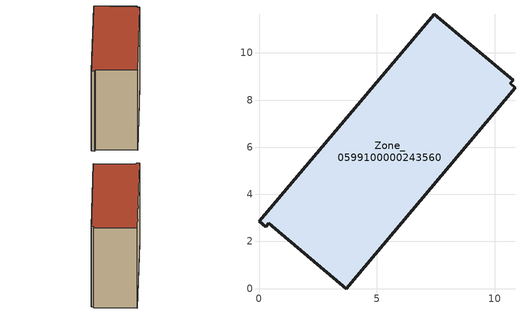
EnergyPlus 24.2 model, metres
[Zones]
Zone_0599100000243560
 floor ground (C_G): 0,2.85 7.44,11.63 10.79,8.85 10.68,8.7 10.87,8.53 3.71,0 0.41,2.77 0.28,2.62 z0.13
 wall outside (C_F): 7.44,11.63 0,2.85 0.28,2.62 0.41,2.77 3.71,0 10.87,8.53 10.68,8.7 10.79,8.85 7.44,11.63 z0.13:9.96
 roof outside (C_R): 3.71,0 10.87,8.53 10.68,8.7 10.79,8.85 7.44,11.63 0,2.85 0.28,2.62 0.41,2.77 z9.96
[BUILDING]
Pand.0599100000243560: North Axis=0; Terrain=City; Loads Convergence Tolerance Value=0.04; Temperature Convergence Tolerance Value=0.4; Solar Distribution=FullExterior; Maximum Number of Warmup Days=25; Minimum Number of Warmup Days=1
[Site:Location]
Rotterdam.The.Hague.AP_ZH_NLD Design_Conditions: Latitude=51.96; Longitude=4.45; Time Zone=1; Elevation=-4.5
[SITE:GROUNDTEMPERATURE:BUILDINGSURFACE]
18, 18, 18, 18, 18, 18, 18, 18, 18, 18, 18, 18
[MATERIAL] Thermal Absorptance=0.9; Solar Absorptance=0.7; Visible Absorptance=0.7
Name | Roughness | Thickness | Conductivity | Density | Specific Heat
G.TC.1946-1964 | MediumSmooth | 0.15 | 1 | 540 | 1210
F.TC.1946-1964 | Rough | 0.3 | 0.857143 | 1920 | 840
R.TC.1946-1964 | MediumRough | 0.2 | 0.235294 | 1500 | 1000
[CONSTRUCTION]
C_G: G.TC.1946-1964
C_F: F.TC.1946-1964
C_R: R.TC.1946-1964
[ZONE]
Zone_0599100000243560: Type=1; Multiplier=1; Ceiling Height=Autocalculate; Volume=Autocalculate; Floor Area=autocalculate; Part of Total Floor Area=Yes
[ZONEINFILTRATION:DESIGNFLOWRATE]
Infil_Zone_0599100000243560: Zone or ZoneList or Space or SpaceList=Zone_0599100000243560; Schedule=AlwaysOn; Design Flow Rate Calculation Method=Flow/Area; Flow Rate per Floor Area=0.003; Constant Term Coefficient=1; Temperature Term Coefficient=0; Velocity Term Coefficient=0; Velocity Squared Term Coefficient=0
[HVACTEMPLATE:ZONE:IDEALLOADSAIRSYSTEM]
Zone_0599100000243560: Maximum Heating Supply Air Temperature=50; Minimum Cooling Supply Air Temperature=13; Maximum Heating Supply Air Humidity Ratio=0.0156; Minimum Cooling Supply Air Humidity Ratio=0.0077; Heating Limit=NoLimit; Cooling Limit=NoLimit; Dehumidification Control Type=ConstantSensibleHeatRatio; Cooling Sensible Heat Ratio=0.7; Dehumidification Setpoint=60; Humidification Control Type=None; Humidification Setpoint=30; Outdoor Air Method=None; Outdoor Air Flow Rate per Person=0.00944; Outdoor Air Flow Rate per Zone Floor Area=0; Outdoor Air Flow Rate per Zone=0; Demand Controlled Ventilation Type=None; Outdoor Air Economizer Type=NoEconomizer; Heat Recovery Type=None; Sensible Heat Recovery Effectiveness=0.7; Latent Heat Recovery Effectiveness=0.65
[ZONECONTROL:THERMOSTAT]
ThermostatControl_Zone_0599100000243560: Zone or ZoneList=Zone_0599100000243560; Control Type Schedule=DualSetpointControlType; Control 1=Thermostat_Zone_0599100000243560; Temperature Difference Between Cutout And Setpoint=0
[THERMOSTATSETPOINT:DUALSETPOINT]
Thermostat_Zone_0599100000243560: Heating Setpoint Temperature Schedule=HeatingSetpoint_Zone_0599100000243560; Cooling Setpoint Temperature Schedule=CoolingSetpoint_Zone_0599100000243560
[SCHEDULE:COMPACT]
HeatingSetpoint_Zone_0599100000243560: Through: 12/31, For: AllDays, Until: 24:00, 21
CoolingSetpoint_Zone_0599100000243560: Through: 12/31, For: AllDays, Until: 24:00, 24
DualSetpointControlType: Through: 12/31, For: AllDays, Until: 24:00, 4
AlwaysOn: Through: 12/31, For: AllDays, Until: 24:00, 1
